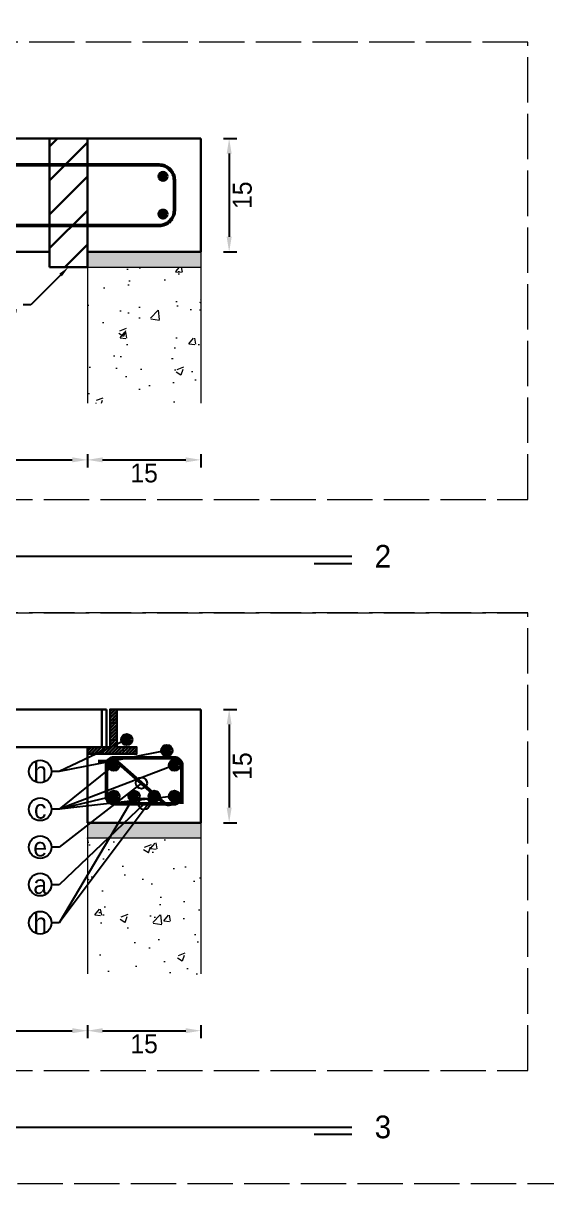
# Model space of a CAD drawing. Extents: x -4891 to 4829, y -5666 to -3242.
# Drawn here: x -4661.3 to -4522.8, y -4853.3 to -4546.3 of the extents above; entities that cross this region are included whole.
import ezdxf
from ezdxf import colors
from ezdxf.entities.mleader import LeaderData, LeaderLine
from ezdxf.math import Vec2, Vec3

# ---------------------------------------------------------------- set-up
doc = ezdxf.new("R2010")
doc.units = 0
doc.header["$MEASUREMENT"] = 0
doc.linetypes.add('ACAD_ISO02W100', pattern=[15, 12, -3])
doc.layers.add('一、4.基本-隱藏', color=9, linetype='ACAD_ISO02W100', lineweight=20, plot=False)
doc.layers.add('三、3.文字-註解文字', color=2, linetype='Continuous')
for name, color, linetype, lineweight in [('二、1.繪圖-既有設施', 8, 'Continuous', 20), ('二、2.繪圖-施作項目', 181, 'Continuous', 30), ('二、5.繪圖-鋼筋', 60, 'Continuous', 50), ('二、6.繪圖-其他施作項目', 35, 'Continuous', 30)]:
    doc.layers.add(name, color=color, linetype=linetype, lineweight=lineweight)
doc.styles.add('次圖名(詳圖)', font='MS PGothic.ttf', dxfattribs={"height": 6})
doc.styles.add('註解文字', font='MS PGothic.ttf', dxfattribs={"height": 5})
doc.dimstyles.new('註解文字', dxfattribs={"dimtxt": 5, "dimasz": 4, "dimexe": 2, "dimexo": 2.5, "dimgap": 1, "dimtad": 2, "dimzin": 0, "dimdsep": 46, "dimtxsty": '註解文字', "dimcen": 0.1, "dimclrd": 144, "dimclre": 144, "dimclrt": 256, "dimadec": 0, "dimazin": 0, "dimtfac": 1, "dimtofl": 0, "dimtmove": 0, "dimatfit": 3, "dimfxl": 1.5, "dimfxlon": 1, "dimtolj": 1, "dimtzin": 0, "dimlwd": -1, "dimlwe": -1, "dimarcsym": 1})

# ---------------------------------------------------------------- blocks, each defined once
blk = doc.blocks.new('*D174')
at = {"layer": 'Defpoints', "color": 0, "transparency": 16777216}
for p in [(-4614.31, -4576.8), (-4614.31, -4606.8), (-4606.81, -4606.8)]:
    blk.add_point(p, dxfattribs=at)
at = {"layer": '三、3.文字-註解文字', "color": 144, "transparency": 16777216}
for p, q in [((-4608.31, -4576.8), (-4604.81, -4576.8)), ((-4606.81, -4580.8), (-4606.81, -4602.8)), ((-4608.31, -4606.8), (-4604.81, -4606.8))]:
    blk.add_line(p, q, dxfattribs=at)
for points in [[(-4607.47, -4580.8), (-4606.14, -4580.8), (-4606.81, -4576.8)], [(-4607.47, -4602.8), (-4606.14, -4602.8), (-4606.81, -4606.8)]]:
    blk.add_solid(points, dxfattribs=at)
at = {"layer": '三、3.文字-註解文字', "transparency": 16777216, "insert": (-4603.31, -4591.8), "char_height": 5, "attachment_point": 5, "rotation": 90, "style": '註解文字'}
blk.add_mtext('\\A1;15', dxfattribs=at)
blk = doc.blocks.new('*D175')
at = {"layer": 'Defpoints', "color": 0, "transparency": 16777216}
for p in [(-4614.31, -4727.8), (-4614.31, -4757.8), (-4606.81, -4757.8)]:
    blk.add_point(p, dxfattribs=at)
at = {"layer": '三、3.文字-註解文字', "color": 144, "transparency": 16777216}
for p, q in [((-4608.31, -4727.8), (-4604.81, -4727.8)), ((-4606.81, -4731.8), (-4606.81, -4753.8)), ((-4608.31, -4757.8), (-4604.81, -4757.8))]:
    blk.add_line(p, q, dxfattribs=at)
for points in [[(-4607.47, -4731.8), (-4606.14, -4731.8), (-4606.81, -4727.8)], [(-4607.47, -4753.8), (-4606.14, -4753.8), (-4606.81, -4757.8)]]:
    blk.add_solid(points, dxfattribs=at)
at = {"layer": '三、3.文字-註解文字', "transparency": 16777216, "insert": (-4603.31, -4742.8), "char_height": 5, "attachment_point": 5, "rotation": 90, "style": '註解文字'}
blk.add_mtext('\\A1;15', dxfattribs=at)
blk = doc.blocks.new('_Small')
at = {"color": 0, "linetype": 'ByBlock', "lineweight": -2}
blk.add_circle((0, 0), 0.25, dxfattribs=at)
blk = doc.blocks.new('*D183')
at = {"layer": 'Defpoints', "color": 0, "transparency": 16777216}
for p in [(-4764.31, -4646.8), (-4644.31, -4646.8), (-4644.31, -4661.8)]:
    blk.add_point(p, dxfattribs=at)
at = {"layer": '三、3.文字-註解文字', "color": 144, "transparency": 16777216}
for p, q in [((-4764.31, -4660.3), (-4764.31, -4663.8)), ((-4760.31, -4661.8), (-4648.31, -4661.8)), ((-4644.31, -4660.3), (-4644.31, -4663.8))]:
    blk.add_line(p, q, dxfattribs=at)
for points in [[(-4760.31, -4661.13), (-4760.31, -4662.46), (-4764.31, -4661.8)], [(-4648.31, -4661.13), (-4648.31, -4662.46), (-4644.31, -4661.8)]]:
    blk.add_solid(points, dxfattribs=at)
at = {"layer": '三、3.文字-註解文字', "transparency": 16777216, "insert": (-4704.31, -4665.3), "char_height": 5, "attachment_point": 5, "style": '註解文字'}
blk.add_mtext("\\A1;W'", dxfattribs=at)
blk = doc.blocks.new('*D184')
at = {"layer": 'Defpoints', "color": 0, "transparency": 16777216}
for p in [(-4644.31, -4646.8), (-4614.31, -4646.8), (-4614.31, -4661.8)]:
    blk.add_point(p, dxfattribs=at)
at = {"layer": '三、3.文字-註解文字', "color": 144, "transparency": 16777216}
for p, q in [((-4644.31, -4660.3), (-4644.31, -4663.8)), ((-4640.31, -4661.8), (-4618.31, -4661.8)), ((-4614.31, -4660.3), (-4614.31, -4663.8))]:
    blk.add_line(p, q, dxfattribs=at)
for points in [[(-4640.31, -4661.13), (-4640.31, -4662.46), (-4644.31, -4661.8)], [(-4618.31, -4661.13), (-4618.31, -4662.46), (-4614.31, -4661.8)]]:
    blk.add_solid(points, dxfattribs=at)
at = {"layer": '三、3.文字-註解文字', "transparency": 16777216, "insert": (-4629.31, -4665.3), "char_height": 5, "attachment_point": 5, "style": '註解文字'}
blk.add_mtext('\\A1;15', dxfattribs=at)
blk = doc.blocks.new('*D186')
at = {"layer": 'Defpoints', "color": 0, "transparency": 16777216}
for p in [(-4764.31, -4797.8), (-4644.31, -4797.8), (-4644.31, -4812.8)]:
    blk.add_point(p, dxfattribs=at)
at = {"layer": '三、3.文字-註解文字', "color": 144, "transparency": 16777216}
for p, q in [((-4764.31, -4811.3), (-4764.31, -4814.8)), ((-4760.31, -4812.8), (-4648.31, -4812.8)), ((-4644.31, -4811.3), (-4644.31, -4814.8))]:
    blk.add_line(p, q, dxfattribs=at)
for points in [[(-4760.31, -4812.13), (-4760.31, -4813.46), (-4764.31, -4812.8)], [(-4648.31, -4812.13), (-4648.31, -4813.46), (-4644.31, -4812.8)]]:
    blk.add_solid(points, dxfattribs=at)
at = {"layer": '三、3.文字-註解文字', "transparency": 16777216, "insert": (-4704.31, -4816.3), "char_height": 5, "attachment_point": 5, "style": '註解文字'}
blk.add_mtext("\\A1;W'", dxfattribs=at)
blk = doc.blocks.new('*D187')
at = {"layer": 'Defpoints', "color": 0, "transparency": 16777216}
for p in [(-4644.31, -4797.8), (-4614.31, -4797.8), (-4614.31, -4812.8)]:
    blk.add_point(p, dxfattribs=at)
at = {"layer": '三、3.文字-註解文字', "color": 144, "transparency": 16777216}
for p, q in [((-4644.31, -4811.3), (-4644.31, -4814.8)), ((-4640.31, -4812.8), (-4618.31, -4812.8)), ((-4614.31, -4811.3), (-4614.31, -4814.8))]:
    blk.add_line(p, q, dxfattribs=at)
for points in [[(-4640.31, -4812.13), (-4640.31, -4813.46), (-4644.31, -4812.8)], [(-4618.31, -4812.13), (-4618.31, -4813.46), (-4614.31, -4812.8)]]:
    blk.add_solid(points, dxfattribs=at)
at = {"layer": '三、3.文字-註解文字', "transparency": 16777216, "insert": (-4629.31, -4816.3), "char_height": 5, "attachment_point": 5, "style": '註解文字'}
blk.add_mtext('\\A1;15', dxfattribs=at)

msp = doc.modelspace()

# ---------------------------------------------------------------- hatches: boundary and pattern name
at = {"layer": '二、1.繪圖-既有設施'}
h = msp.add_hatch(dxfattribs=at)
h.set_pattern_fill('CROSS', color=256, scale=0.2)
h.set_pattern_definition([(0, (-460393.2273, -668434.5251), (1.27, 1.27), [0.635, -1.905]), (90, (-460392.9098, -668434.8426), (-1.27, 1.27), [0.635, -1.905])])
h.paths.add_polyline_path([(-4764.307, -4606.796), (-4794.307, -4606.796), (-4794.307, -4610.796), (-4764.307, -4610.796)])
h.paths.add_polyline_path([(-4614.307, -4606.796), (-4644.307, -4606.796), (-4644.307, -4610.796), (-4614.307, -4610.796)])
h = msp.add_hatch(dxfattribs=at)
h.set_pattern_fill('AR-CONC', color=256, scale=0.1)
h.set_pattern_definition([(50, (-460393.227, -668434.525), (18.2184669, -1.59390855), [1.905, -20.955]), (355, (-460393.227, -668434.525), (-3.52434214, 19.10568452), [1.524, -16.7640584]), (100.4514447, (-460391.709, -668434.658), (14.6941247, 17.5117752), [1.6190009, -17.80902446]), (46.1842, (-460393.227, -668429.445), (27.1079041, -4.2042328), [2.8575, -31.4325]), (96.6355576, (-460390.968, -668429.795), (23.7404134, 24.7426125), [2.4285023, -26.7135608]), (351.184151, (-460393.227, -668429.445), (23.7404134, 24.7426125), [2.2859967, -25.1459732]), (21, (-460390.687, -668430.715), (15.16143913, -10.22651982), [1.905, -20.955]), (326, (-460390.687, -668430.715), (6.18020283, 18.4187966), [1.524, -16.764]), (71.451445, (-460389.424, -668431.567), (21.34164193, 8.1922769), [1.6190009, -17.80899376]), (37.5, (-460393.227, -668434.525), (0.308860325, 8.455503887), [0, -16.5608, 0, -17.018, 0, -16.8275]), (7.5, (-460393.227, -668434.525), (6.68196625, 10.01805748), [0, -9.7028, 0, -16.1798, 0, -6.4135]), (327.5, (-460398.8915, -668434.525), (13.559059517, -0.5728744), [0, -6.35, 0, -19.812, 0, -26.289]), (317.5, (-460401.431, -668434.525), (14.81291814, 2.5426491), [0, -8.255, 0, -13.1572, 0, -18.669])])
h.paths.add_polyline_path([(-4764.307, -4610.796), (-4794.307, -4610.796), (-4794.307, -4646.796), (-4764.307, -4646.796)])
h.paths.add_polyline_path([(-4614.307, -4610.796), (-4644.307, -4610.796), (-4644.307, -4646.796), (-4614.307, -4646.796)])
h = msp.add_hatch(dxfattribs=at)
h.set_pattern_fill('CROSS', color=256, scale=0.2)
h.set_pattern_definition([(0, (-460633.2273, -668585.5251), (1.27, 1.27), [0.635, -1.905]), (90, (-460632.9098, -668585.8426), (-1.27, 1.27), [0.635, -1.905])])
h.paths.add_polyline_path([(-4764.307, -4757.796), (-4794.307, -4757.796), (-4794.307, -4761.796), (-4764.307, -4761.796)])
h.paths.add_polyline_path([(-4614.307, -4757.796), (-4644.307, -4757.796), (-4644.307, -4761.796), (-4614.307, -4761.796)])
h = msp.add_hatch(dxfattribs=at)
h.set_pattern_fill('AR-CONC', color=256, scale=0.1)
h.set_pattern_definition([(50, (-460633.227, -668585.525), (18.2184669, -1.59390855), [1.905, -20.955]), (355, (-460633.227, -668585.525), (-3.52434214, 19.10568452), [1.524, -16.7640584]), (100.4514447, (-460631.709, -668585.658), (14.6941247, 17.5117752), [1.6190009, -17.80902446]), (46.1842, (-460633.227, -668580.445), (27.1079041, -4.2042328), [2.8575, -31.4325]), (96.6355576, (-460630.968, -668580.795), (23.7404134, 24.7426125), [2.4285023, -26.7135608]), (351.184151, (-460633.227, -668580.445), (23.7404134, 24.7426125), [2.2859967, -25.1459732]), (21, (-460630.687, -668581.715), (15.16143913, -10.22651982), [1.905, -20.955]), (326, (-460630.687, -668581.715), (6.18020283, 18.4187966), [1.524, -16.764]), (71.451445, (-460629.424, -668582.567), (21.34164193, 8.1922769), [1.6190009, -17.80899376]), (37.5, (-460633.227, -668585.525), (0.308860325, 8.455503887), [0, -16.5608, 0, -17.018, 0, -16.8275]), (7.5, (-460633.227, -668585.525), (6.68196625, 10.01805748), [0, -9.7028, 0, -16.1798, 0, -6.4135]), (327.5, (-460638.8915, -668585.525), (13.559059517, -0.5728744), [0, -6.35, 0, -19.812, 0, -26.289]), (317.5, (-460641.431, -668585.525), (14.81291814, 2.5426491), [0, -8.255, 0, -13.1572, 0, -18.669])])
h.paths.add_polyline_path([(-4764.307, -4761.796), (-4794.307, -4761.796), (-4794.307, -4797.796), (-4764.307, -4797.796)])
h.paths.add_polyline_path([(-4614.307, -4761.796), (-4644.307, -4761.796), (-4644.307, -4797.796), (-4614.307, -4797.796)])
at = {"layer": '二、5.繪圖-鋼筋'}
h = msp.add_hatch(color=256, dxfattribs=at)
h.dxf.hatch_style = 1
h.paths.add_polyline_path([(-4625.307, -4586.796, 1), (-4623.307, -4586.796, 1)])
h = msp.add_hatch(color=256, dxfattribs=at)
h.dxf.hatch_style = 1
h.paths.add_polyline_path([(-4625.307, -4596.796, 1), (-4623.307, -4596.796, 1)])
h = msp.add_hatch(color=256, dxfattribs=at)
h.dxf.hatch_style = 1
h.paths.add_polyline_path([(-4634.907, -4735.796, 1), (-4632.907, -4735.796, 1)])
h = msp.add_hatch(color=256, dxfattribs=at)
h.dxf.hatch_style = 1
h.paths.add_polyline_path([(-4624.307, -4738.696, 1), (-4622.307, -4738.696, 1)])
h = msp.add_hatch(color=256, dxfattribs=at)
h.dxf.hatch_style = 1
h.paths.add_polyline_path([(-4638.307, -4742.596, 1), (-4636.307, -4742.596, 1)])
h = msp.add_hatch(color=256, dxfattribs=at)
h.dxf.hatch_style = 1
h.paths.add_polyline_path([(-4622.307, -4742.596, 1), (-4620.307, -4742.596, 1)])
h = msp.add_hatch(color=256, dxfattribs=at)
h.dxf.hatch_style = 1
h.paths.add_polyline_path([(-4638.307, -4750.796, 1), (-4636.307, -4750.796, 1)])
h = msp.add_hatch(color=256, dxfattribs=at)
h.dxf.hatch_style = 1
h.paths.add_polyline_path([(-4632.967, -4750.796, 1), (-4630.967, -4750.796, 1)])
h = msp.add_hatch(color=256, dxfattribs=at)
h.dxf.hatch_style = 1
h.paths.add_polyline_path([(-4627.627, -4750.796, 1), (-4625.627, -4750.796, 1)])
h = msp.add_hatch(color=256, dxfattribs=at)
h.dxf.hatch_style = 1
h.paths.add_polyline_path([(-4622.307, -4750.796, 1), (-4620.307, -4750.796, 1)])
at = {"layer": '二、6.繪圖-其他施作項目'}
h = msp.add_hatch(dxfattribs=at)
h.set_pattern_fill('ANSI31', color=256, scale=2)
h.set_pattern_definition([(45, (-460873.227, -670154.525), (-4.49012806, 4.49012806), [])])
h.paths.add_polyline_path([(-4644.307, -4576.796), (-4654.307, -4576.796), (-4654.307, -4610.796), (-4644.307, -4610.796)])
h = msp.add_hatch(dxfattribs=at)
h.set_pattern_fill('ANSI31', color=256, scale=0.2)
h.set_pattern_definition([(45, (-2314.6386, -6718.7209), (-0.4490128, 0.4490128), [])])
h.paths.add_polyline_path([(-4770.307, -4727.796), (-4772.107, -4727.796), (-4772.107, -4737.796), (-4777.307, -4737.796), (-4777.307, -4739.596), (-4764.307, -4739.596), (-4764.307, -4737.796), (-4770.307, -4737.796)])
h.paths.add_polyline_path([(-4638.307, -4737.796), (-4644.307, -4737.796), (-4644.307, -4739.596), (-4631.307, -4739.596), (-4631.307, -4737.796), (-4636.507, -4737.796), (-4636.507, -4727.796), (-4638.307, -4727.796)])

# ---------------------------------------------------------------- linework, layer by layer
at = {"layer": '一、4.基本-隱藏'}
for points in [[(-4890.855, -4346.296), (-4110.855, -4346.296), (-4110.855, -4853.296), (-4890.855, -4853.296)], [(-4527.759, -4551.296), (-4880.855, -4551.296), (-4880.855, -4672.296), (-4527.759, -4672.296)], [(-4527.759, -4702.296), (-4880.855, -4702.296), (-4880.855, -4823.296), (-4527.759, -4823.296)]]:
    msp.add_lwpolyline(points, close=True, dxfattribs=at)
for points in [[(-4880.855, -4672.296), (-4527.759, -4672.296)], [(-4880.855, -4702.296), (-4527.759, -4702.296)]]:
    msp.add_lwpolyline(points, dxfattribs=at)
at = {"layer": '三、3.文字-註解文字'}
for points in [[(-4834.307, -4687.296), (-4574.307, -4687.296)], [(-4574.307, -4689.296), (-4584.307, -4689.296)], [(-4834.307, -4838.296), (-4574.307, -4838.296)], [(-4574.307, -4840.296), (-4584.307, -4840.296)]]:
    msp.add_lwpolyline(points, dxfattribs=at)
for centre in [(-4656.807, -4744.24), (-4656.807, -4754.24), (-4656.807, -4764.24), (-4656.806, -4774.151), (-4656.807, -4784.24)]:
    msp.add_circle(centre, 3, dxfattribs=at)
at = {"layer": '二、1.繪圖-既有設施'}
for points in [[(-4644.307, -4606.796), (-4644.307, -4646.796)], [(-4614.307, -4606.796), (-4614.307, -4646.796)], [(-4644.307, -4610.796), (-4614.307, -4610.796)], [(-4644.307, -4757.796), (-4644.307, -4797.796)], [(-4614.307, -4757.796), (-4614.307, -4797.796)], [(-4644.307, -4761.796), (-4614.307, -4761.796)]]:
    msp.add_lwpolyline(points, dxfattribs=at)
at = {"layer": '二、2.繪圖-施作項目'}
for points in [[(-4794.307, -4576.796), (-4614.307, -4576.796)], [(-4614.307, -4576.796), (-4614.307, -4606.796)], [(-4794.307, -4606.796), (-4654.307, -4606.796)], [(-4644.307, -4606.796), (-4614.307, -4606.796)], [(-4636.507, -4727.796), (-4614.307, -4727.796)], [(-4614.307, -4727.796), (-4614.307, -4757.796)], [(-4644.307, -4737.796), (-4644.307, -4757.796)], [(-4644.307, -4757.796), (-4614.307, -4757.796)]]:
    msp.add_lwpolyline(points, dxfattribs=at)
at = {"layer": '二、5.繪圖-鋼筋'}
for points in [[(-4621.307, -4587.796), (-4621.307, -4595.796, -0.4142136), (-4625.307, -4599.796), (-4783.307, -4599.796, -0.4142136), (-4787.307, -4595.796), (-4787.307, -4587.796, -0.4142136), (-4783.307, -4583.796), (-4625.307, -4583.796, -0.4142136)], [(-4637.307, -4740.596), (-4621.307, -4740.596, -0.4142136), (-4619.307, -4742.596), (-4619.307, -4750.796, -0.4142136), (-4621.307, -4752.796), (-4637.307, -4752.796, -0.4142136), (-4639.307, -4750.796), (-4639.307, -4742.596, -0.4142136)]]:
    msp.add_lwpolyline(points, format="xyb", close=True, dxfattribs=at)
msp.add_lwpolyline([(-4619.343, -4750.043), (-4621.326, -4752.295, -0.4142136), (-4624.148, -4752.474), (-4635.94, -4742.095, 0.1824306), (-4637.262, -4741.596), (-4641.507, -4741.596)], format="xyb", dxfattribs=at)
msp.add_lwpolyline([(-4619.307, -4746.696), (-4619.307, -4752.796)], dxfattribs=at)
for centre in [(-4624.307, -4586.796), (-4624.307, -4596.796), (-4633.907, -4735.796), (-4623.307, -4738.696), (-4637.307, -4742.596), (-4621.307, -4742.596), (-4637.307, -4750.796), (-4631.967, -4750.796), (-4626.627, -4750.796), (-4621.307, -4750.796)]:
    msp.add_circle(centre, 1, dxfattribs=at)
at = {"layer": '二、6.繪圖-其他施作項目'}
for points in [[(-4654.307, -4576.796), (-4654.307, -4610.796)], [(-4644.307, -4576.796), (-4644.307, -4610.796)], [(-4654.307, -4610.796), (-4644.307, -4610.796)], [(-4769.307, -4727.796), (-4639.307, -4727.796)], [(-4640.507, -4727.796), (-4640.507, -4737.796)], [(-4639.307, -4727.796), (-4639.307, -4737.796)], [(-4769.307, -4737.796), (-4639.307, -4737.796)]]:
    msp.add_lwpolyline(points, dxfattribs=at)
msp.add_lwpolyline([(-4636.507, -4727.796), (-4638.307, -4727.796), (-4638.307, -4737.796), (-4644.307, -4737.796), (-4644.307, -4739.596), (-4631.307, -4739.596), (-4631.307, -4737.796), (-4636.507, -4737.796)], close=True, dxfattribs=at)

# ---------------------------------------------------------------- texts
at = {"layer": '三、3.文字-註解文字'}
for s, width, gutter_width, insert, char_height, attachment_point, style in [('2', 3, 15, (-4568.307, -4687.296), 6, 4, '次圖名(詳圖)'), ('h', 8.38231, 30, (-4656.807, -4744.24), 5, 5, '註解文字'), ('c', 8.38231, 30, (-4656.807, -4754.24), 5, 5, '註解文字'), ('e', 8.38231, 30, (-4656.807, -4764.24), 5, 5, '註解文字'), ('a', 8.38231, 30, (-4656.806, -4774.151), 5, 5, '註解文字'), ('h', 8.38231, 30, (-4656.807, -4784.24), 5, 5, '註解文字'), ('3', 3, 15, (-4568.307, -4838.296), 6, 4, '次圖名(詳圖)')]:
    msp.add_mtext_dynamic_manual_height_columns(s, width=width, gutter_width=gutter_width, heights=[0], dxfattribs=dict(at, insert=insert, char_height=char_height, attachment_point=attachment_point, style=style))

# ---------------------------------------------------------------- dimensions: what is measured, and where the dimension line sits
for base, p1, p2, picture, middle in [((-4606.807, -4606.796), (-4614.307, -4576.796), (-4614.307, -4606.796), '*D174', (-4603.307, -4591.796)), ((-4606.807, -4757.796), (-4614.307, -4727.796), (-4614.307, -4757.796), '*D175', (-4603.307, -4742.796))]:
    dim = msp.add_linear_dim(base=base, p1=p1, p2=p2, angle=90, text='15', dimstyle='註解文字', dxfattribs=at)
    dim.commit()
    dim.dimension.update_dxf_attribs({"geometry": picture, "text_midpoint": middle})
for base, p1, p2, text, picture, middle in [((-4644.307, -4661.796), (-4764.307, -4646.796), (-4644.307, -4646.796), "W'", '*D183', (-4704.307, -4665.296)), ((-4614.307, -4661.796), (-4644.307, -4646.796), (-4614.307, -4646.796), '15', '*D184', (-4629.307, -4665.296)), ((-4644.307, -4812.796), (-4764.307, -4797.796), (-4644.307, -4797.796), "W'", '*D186', (-4704.307, -4816.296)), ((-4614.307, -4812.796), (-4644.307, -4797.796), (-4614.307, -4797.796), '15', '*D187', (-4629.307, -4816.296))]:
    dim = msp.add_linear_dim(base=base, p1=p1, p2=p2, text=text, dimstyle='註解文字', dxfattribs=at)
    dim.commit()
    dim.dimension.update_dxf_attribs({"geometry": picture, "text_midpoint": middle})

# ---------------------------------------------------------------- leaders
ml = msp.add_multileader_mtext('Standard', dxfattribs=at)
ml.set_content('%%C5cm(2")開孔{\\fMS PGothic|b0|i0|c128|p34; }', color=256, style='註解文字')
ml.set_leader_properties(color=144, linetype='ByLayer', lineweight=-1)
ml.build(insert=Vec2(0, 0))
ml.multileader.update_dxf_attribs({"dogleg_length": 2, "arrow_head_size": 3})
ctx = ml.context
ctx.base_point, ctx.char_height, ctx.arrow_head_size, ctx.landing_gap_size, ctx.plane_origin = Vec3(-4706.267, -4620.796), 5, 3, 1.5, Vec3(-4649.307, -4610.796)
ctx.text_align_type = 2
notes = []
notes.append((ctx, [(0, (1, 1, 0), (-4659.307, -4620.796), (-1, 0), 2, [(0, [(-4649.307, -4610.796)], 0, [])])]))
ctx.mtext.insert, ctx.mtext.alignment, ctx.mtext.flow_direction = Vec3(-4662.807, -4617.983), 3, 5
ml = msp.add_multileader_mtext('Standard', dxfattribs=at)
ml.set_content('{\\fMS PGothic|b0|i0|c128|p34; }', color=256, style='註解文字')
ml.set_leader_properties(color=144, linetype='ByLayer', lineweight=-1)
ml.set_arrow_properties(name='SMALL')
ml.build(insert=Vec2(0, 0))
ml.multileader.update_dxf_attribs({"dogleg_length": 2, "arrow_head_size": 6})
ctx = ml.context
ctx.base_point, ctx.char_height, ctx.arrow_head_size, ctx.landing_gap_size, ctx.plane_origin = Vec3(-4659.023, -4744.24), 5, 6, 1.5, Vec3(-4634.996, -4752.533)
ctx.text_align_type = 2
notes.append((ctx, [(0, (1, 1, 0), (-4651.807, -4744.24), (-1, 0), 2, [(0, [(-4633.907, -4735.796)], 0, [])])]))
ctx.mtext.insert, ctx.mtext.alignment, ctx.mtext.flow_direction = Vec3(-4655.307, -4741.74), 3, 5
ml = msp.add_multileader_mtext('Standard', dxfattribs=at)
ml.set_content('{\\fMS PGothic|b0|i0|c128|p34; }', color=256, style='註解文字')
ml.set_leader_properties(color=144, linetype='ByLayer', lineweight=-1)
ml.set_arrow_properties(name='SMALL')
ml.build(insert=Vec2(0, 0))
ml.multileader.update_dxf_attribs({"dogleg_length": 2, "arrow_head_size": 6})
ctx = ml.context
ctx.base_point, ctx.char_height, ctx.arrow_head_size, ctx.landing_gap_size, ctx.plane_origin = Vec3(-4659.023, -4744.24), 5, 6, 1.5, Vec3(-4635.218, -4750.894)
ctx.text_align_type = 2
notes.append((ctx, [(0, (1, 1, 0), (-4651.807, -4744.24), (-1, 0), 2, [(0, [(-4623.307, -4738.696)], 0, [])])]))
ctx.mtext.insert, ctx.mtext.alignment, ctx.mtext.flow_direction = Vec3(-4655.307, -4741.74), 3, 5
ml = msp.add_multileader_mtext('Standard', dxfattribs=at)
ml.set_content('{\\fMS PGothic|b0|i0|c128|p34; }', color=256, style='註解文字')
ml.set_leader_properties(color=144, linetype='ByLayer', lineweight=-1)
ml.set_arrow_properties(name='SMALL')
ml.build(insert=Vec2(0, 0))
ml.multileader.update_dxf_attribs({"dogleg_length": 2, "arrow_head_size": 6})
ctx = ml.context
ctx.base_point, ctx.char_height, ctx.arrow_head_size, ctx.landing_gap_size, ctx.plane_origin = Vec3(-4659.023, -4754.24), 5, 6, 1.5, Vec3(-4630.996, -4762.533)
ctx.text_align_type = 2
notes.append((ctx, [(0, (1, 1, 0), (-4651.807, -4754.24), (-1, 0), 2, [(0, [(-4637.307, -4742.596)], 0, [])])]))
ctx.mtext.insert, ctx.mtext.alignment, ctx.mtext.flow_direction = Vec3(-4655.307, -4751.74), 3, 5
ml = msp.add_multileader_mtext('Standard', dxfattribs=at)
ml.set_content('{\\fMS PGothic|b0|i0|c128|p34; }', color=256, style='註解文字')
ml.set_leader_properties(color=144, linetype='ByLayer', lineweight=-1)
ml.set_arrow_properties(name='SMALL')
ml.build(insert=Vec2(0, 0))
ml.multileader.update_dxf_attribs({"dogleg_length": 2, "arrow_head_size": 6})
ctx = ml.context
ctx.base_point, ctx.char_height, ctx.arrow_head_size, ctx.landing_gap_size, ctx.plane_origin = Vec3(-4659.023, -4754.24), 5, 6, 1.5, Vec3(-4589.217, -4759.748)
ctx.text_align_type = 2
notes.append((ctx, [(0, (1, 1, 0), (-4651.807, -4754.24), (-1, 0), 2, [(0, [(-4621.307, -4742.596)], 0, [])])]))
ctx.mtext.insert, ctx.mtext.alignment, ctx.mtext.flow_direction = Vec3(-4655.307, -4751.74), 3, 5
ml = msp.add_multileader_mtext('Standard', dxfattribs=at)
ml.set_content('{\\fMS PGothic|b0|i0|c128|p34; }', color=256, style='註解文字')
ml.set_leader_properties(color=144, linetype='ByLayer', lineweight=-1)
ml.set_arrow_properties(name='SMALL')
ml.build(insert=Vec2(0, 0))
ml.multileader.update_dxf_attribs({"dogleg_length": 2, "arrow_head_size": 6})
ctx = ml.context
ctx.base_point, ctx.char_height, ctx.arrow_head_size, ctx.landing_gap_size, ctx.plane_origin = Vec3(-4659.023, -4764.24), 5, 6, 1.5, Vec3(-4735.71, -4723.877)
ctx.text_align_type = 2
notes.append((ctx, [(0, (1, 1, 0), (-4651.807, -4764.24), (-1, 0), 2, [(0, [(-4630.044, -4747.284)], 0, [])])]))
ctx.mtext.insert, ctx.mtext.alignment, ctx.mtext.flow_direction = Vec3(-4655.307, -4761.74), 3, 5
ml = msp.add_multileader_mtext('Standard', dxfattribs=at)
ml.set_content('{\\fMS PGothic|b0|i0|c128|p34; }', color=256, style='註解文字')
ml.set_leader_properties(color=144, linetype='ByLayer', lineweight=-1)
ml.set_arrow_properties(name='SMALL')
ml.build(insert=Vec2(0, 0))
ml.multileader.update_dxf_attribs({"dogleg_length": 2, "arrow_head_size": 6})
ctx = ml.context
ctx.base_point, ctx.char_height, ctx.arrow_head_size, ctx.landing_gap_size, ctx.plane_origin = Vec3(-4659.023, -4754.24), 5, 6, 1.5, Vec3(-4630.629, -4765.268)
ctx.text_align_type = 2
notes.append((ctx, [(0, (1, 1, 0), (-4651.807, -4754.24), (-1, 0), 2, [(0, [(-4621.307, -4750.796)], 0, [])])]))
ctx.mtext.insert, ctx.mtext.alignment, ctx.mtext.flow_direction = Vec3(-4655.307, -4751.74), 3, 5
ml = msp.add_multileader_mtext('Standard', dxfattribs=at)
ml.set_content('{\\fMS PGothic|b0|i0|c128|p34; }', color=256, style='註解文字')
ml.set_leader_properties(color=144, linetype='ByLayer', lineweight=-1)
ml.set_arrow_properties(name='SMALL')
ml.build(insert=Vec2(0, 0))
ml.multileader.update_dxf_attribs({"dogleg_length": 2, "arrow_head_size": 6})
ctx = ml.context
ctx.base_point, ctx.char_height, ctx.arrow_head_size, ctx.landing_gap_size, ctx.plane_origin = Vec3(-4659.023, -4754.24), 5, 6, 1.5, Vec3(-4623.432, -4766.704)
ctx.text_align_type = 2
notes.append((ctx, [(0, (1, 1, 0), (-4651.807, -4754.24), (-1, 0), 2, [(0, [(-4637.307, -4750.796)], 0, [])])]))
ctx.mtext.insert, ctx.mtext.alignment, ctx.mtext.flow_direction = Vec3(-4655.307, -4751.74), 3, 5
ml = msp.add_multileader_mtext('Standard', dxfattribs=at)
ml.set_content('{\\fMS PGothic|b0|i0|c128|p34; }', color=256, style='註解文字')
ml.set_leader_properties(color=144, linetype='ByLayer', lineweight=-1)
ml.set_arrow_properties(name='SMALL')
ml.build(insert=Vec2(0, 0))
ml.multileader.update_dxf_attribs({"dogleg_length": 2, "arrow_head_size": 6})
ctx = ml.context
ctx.base_point, ctx.char_height, ctx.arrow_head_size, ctx.landing_gap_size, ctx.plane_origin = Vec3(-4659.023, -4784.24), 5, 6, 1.5, Vec3(-4635.218, -4790.894)
ctx.text_align_type = 2
notes.append((ctx, [(0, (1, 1, 0), (-4651.807, -4784.24), (-1, 0), 2, [(0, [(-4631.967, -4750.796)], 0, [])])]))
ctx.mtext.insert, ctx.mtext.alignment, ctx.mtext.flow_direction = Vec3(-4655.307, -4781.74), 3, 5
ml = msp.add_multileader_mtext('Standard', dxfattribs=at)
ml.set_content('{\\fMS PGothic|b0|i0|c128|p34; }', color=256, style='註解文字')
ml.set_leader_properties(color=144, linetype='ByLayer', lineweight=-1)
ml.set_arrow_properties(name='SMALL')
ml.build(insert=Vec2(0, 0))
ml.multileader.update_dxf_attribs({"dogleg_length": 2, "arrow_head_size": 6})
ctx = ml.context
ctx.base_point, ctx.char_height, ctx.arrow_head_size, ctx.landing_gap_size, ctx.plane_origin = Vec3(-4659.023, -4784.24), 5, 6, 1.5, Vec3(-4634.996, -4792.533)
ctx.text_align_type = 2
notes.append((ctx, [(0, (1, 1, 0), (-4651.807, -4784.24), (-1, 0), 2, [(0, [(-4626.627, -4750.796)], 0, [])])]))
ctx.mtext.insert, ctx.mtext.alignment, ctx.mtext.flow_direction = Vec3(-4655.307, -4781.74), 3, 5
ml = msp.add_multileader_mtext('Standard', dxfattribs=at)
ml.set_content('{\\fMS PGothic|b0|i0|c128|p34; }', color=256, style='註解文字')
ml.set_leader_properties(color=144, linetype='ByLayer', lineweight=-1)
ml.set_arrow_properties(name='SMALL')
ml.build(insert=Vec2(0, 0))
ml.multileader.update_dxf_attribs({"dogleg_length": 2, "arrow_head_size": 6})
ctx = ml.context
ctx.base_point, ctx.char_height, ctx.arrow_head_size, ctx.landing_gap_size, ctx.plane_origin = Vec3(-4659.023, -4774.24), 5, 6, 1.5, Vec3(-4735.71, -4733.877)
ctx.text_align_type = 2
notes.append((ctx, [(0, (1, 1, 0), (-4651.807, -4774.24), (-1, 0), 2, [(0, [(-4629.307, -4752.796)], 0, [])])]))
ctx.mtext.insert, ctx.mtext.alignment, ctx.mtext.flow_direction = Vec3(-4655.307, -4771.74), 3, 5
for ctx, leaders in notes:
    for number, flags, end, landing, length, lines in leaders:
        leader = LeaderData()
        leader.index, (leader.has_last_leader_line, leader.has_dogleg_vector, leader.attachment_direction) = number, flags
        leader.last_leader_point, leader.dogleg_vector, leader.dogleg_length = Vec3(end), Vec3(landing), length
        for number, points, colour, breaks in lines:
            line = LeaderLine()
            line.index, line.vertices, line.color, line.breaks = number, Vec3.list(points), colors.encode_raw_color(colour), breaks
            leader.lines.append(line)
        ctx.leaders.append(leader)

doc.saveas('drawing.dxf')
